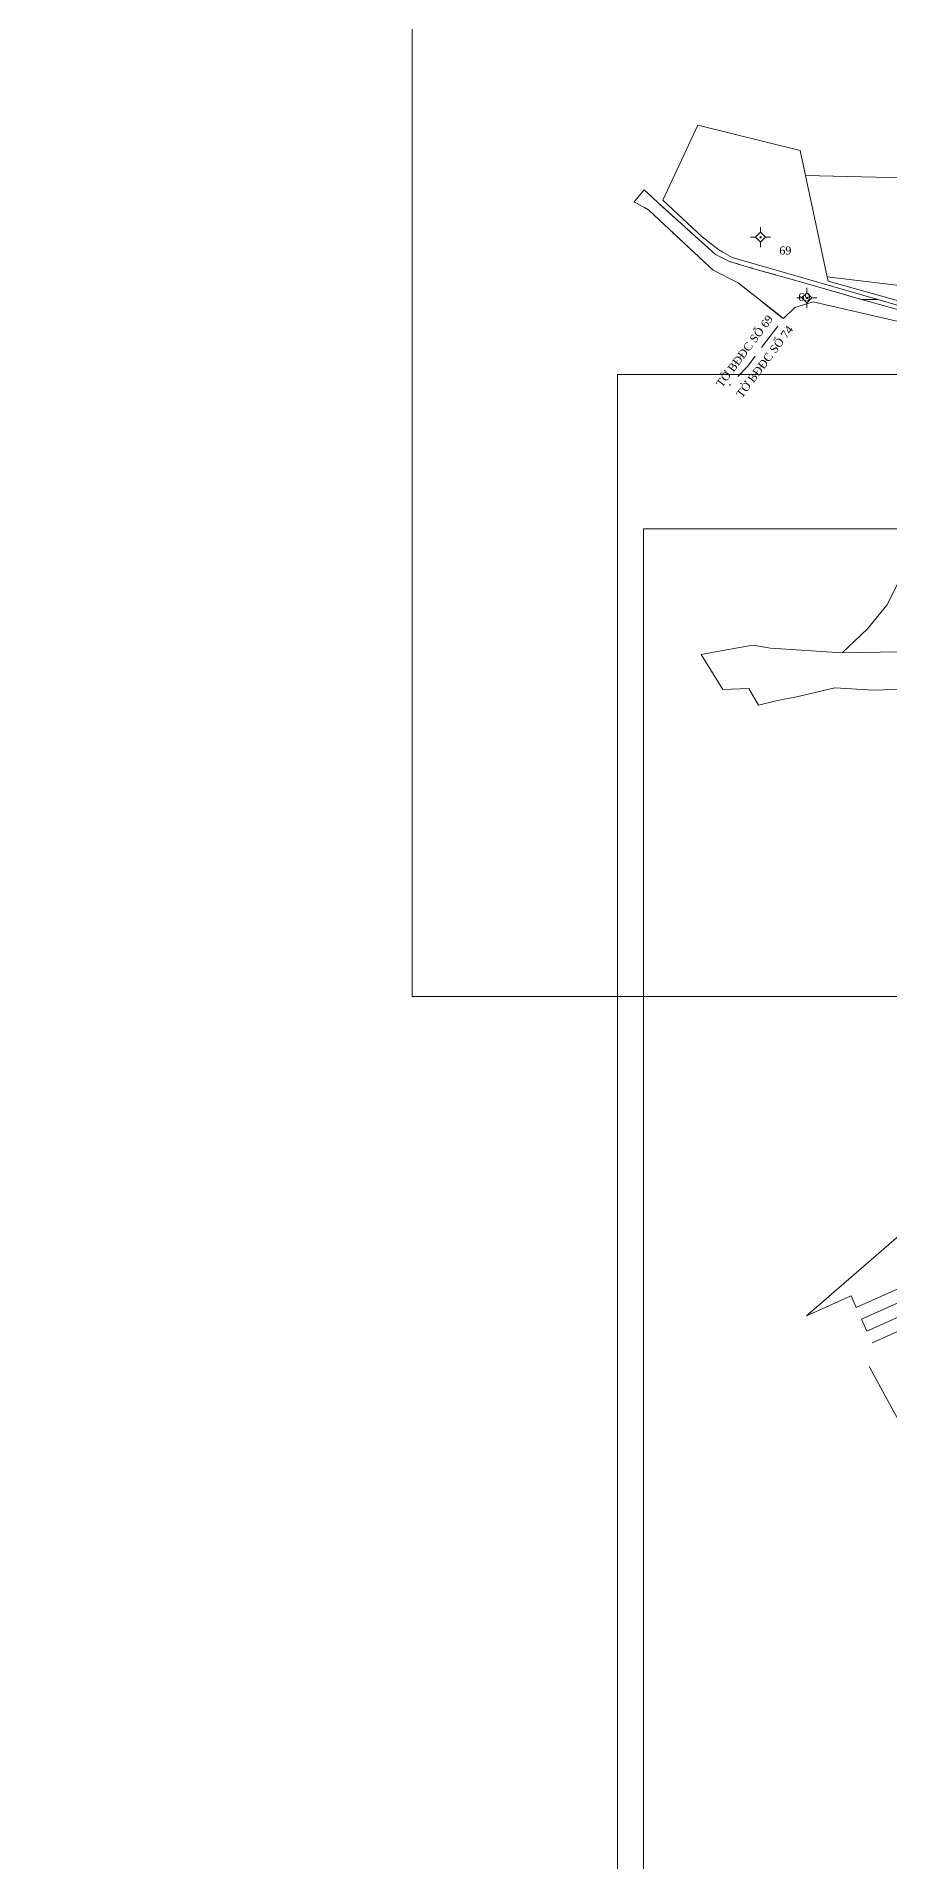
# Model space of a CAD drawing. Header units: metres. Extents: x 548334 to 554281, y 1836929 to 1842487.
# Drawn here: x 551414.2 to 551520.8, y 1839304.8 to 1839532.8 of the extents above; entities that cross this region are included whole.
import ezdxf

# ---------------------------------------------------------------- set-up
doc = ezdxf.new("R2010")
doc.units = ezdxf.units.M
doc.header["$MEASUREMENT"] = 0
doc.header["$XCLIPFRAME"] = 0
doc.linetypes.add('DGN Style 3', pattern=[4.697227, 3.355162, -1.342065])
for name, color, linetype, lineweight in [('Level 1', 7, 'Continuous', 0), ('Level 10', 7, 'Continuous', 0), ('Level 11', 7, 'Continuous', 0), ('Level 20', 7, 'Continuous', 0), ('Level 27', 7, 'Continuous', 0), ('Level 31', 7, 'Continuous', 0), ('Level 33', 7, 'Continuous', 0), ('Level 34', 7, 'Continuous', 0), ('Level 50', 7, 'Continuous', 0)]:
    doc.layers.add(name, color=color, linetype=linetype, lineweight=lineweight)
doc.styles.add('Style-Times New Roman', font='times.ttf')
picture_1 = doc.add_image_def('image4.tif', size_in_pixel=(20000, 20000))
picture_2 = doc.add_image_def('image55.tif', size_in_pixel=(20000, 20000))
picture_3 = doc.add_image_def('image59.tif', size_in_pixel=(20000, 20000))

# ---------------------------------------------------------------- blocks, each defined once
blk = doc.blocks.new('A$C50875B7A')
at = {"color": 30, "linetype": 'Continuous'}
blk.add_line((0, 0.268416), (0.126166, 0.018452), dxfattribs=at)
at = {"color": 30, "linetype": 'Continuous', "flags": 128}
blk.add_lwpolyline([(0.037257, 0.34995), (0.06249, 0.299957), (0.046868, 0.292072), (0.173034, 0.042108), (0.188656, 0.049993), (0.213889, 0), (0.188063, 0.206516), (0.037257, 0.34995)], close=True, dxfattribs=at)
at = {"color": 30, "flags": 128}
blk.add_lwpolyline([(0.157411, 0.034222), (0.031245, 0.284187), (0.015623, 0.276301), (0.141788, 0.026337), (0.157411, 0.034222)], close=True, dxfattribs=at)
blk = doc.blocks.new('CENTRD')
at = {"layer": 'Level 11', "linetype": 'Continuous', "lineweight": 0}
h = blk.add_hatch(color=1, dxfattribs=at)
edge = h.paths.add_edge_path()
edge.add_arc((-0.0025000001769513, 0), 1.5, 0, 360)
at = {"layer": 'Level 11', "color": 1, "linetype": 'Continuous', "lineweight": 0}
for p, q in [((-6.25, 0), (-12.5, 0)), ((0, 6.25), (-6.25, 0)), ((-6.25, 0), (0, -6.25)), ((0, 12.5), (0, 6.25)), ((6.25, 0), (0, 6.25)), ((0, -6.25), (6.25, 0)), ((12.5, 0), (6.25, 0)), ((0, -6.25), (0, -12.5))]:
    blk.add_line(p, q, dxfattribs=at)

msp = doc.modelspace()

# ---------------------------------------------------------------- linework, layer by layer
at = {"layer": 'Level 10', "color": 7, "linetype": 'Continuous', "lineweight": 0}
msp.add_line((551510.3, 1839515.46), (551513.01, 1839502.82), dxfattribs=at)
at = {"layer": 'Level 10', "color": 7, "linetype": 'Continuous', "lineweight": 0, "flags": 128}
for points in [[(551556.338, 1839500.2791), (551556.45, 1839499.84), (551546.14, 1839494.88), (551544.17, 1839493.97), (551542.97, 1839493.77), (551541.07, 1839494.03), (551532.54, 1839496.3), (551522.93, 1839498.96), (551519.34, 1839500), (551509.98, 1839502.71), (551501.14, 1839505.24), (551500, 1839505.89), (551499.47, 1839506.2), (551497.41, 1839507.81), (551492.5, 1839512.39), (551496.88, 1839521.76), (551509.6502, 1839518.6089), (551510.3, 1839515.46)], [(551510.3, 1839515.46), (551536.6091, 1839514.8685), (551551.22, 1839514.54), (551552.71, 1839514.51), (551552.74, 1839514.39), (551555.1818, 1839504.8137)], [(551521.74, 1839497.29), (551511.28, 1839499.68), (551509, 1839498.99), (551507.55, 1839497.6), (551501.91, 1839502.08), (551498.8, 1839503.63), (551495.19, 1839506.96), (551490.72, 1839511.18), (551488.91, 1839512.2), (551490.14, 1839513.7), (551491.86, 1839512.09), (551499.07, 1839505.62), (551500, 1839505.14), (551500.83, 1839504.71), (551503.97, 1839503.79), (551509.69, 1839502.18), (551517.33, 1839500), (551522.83, 1839498.43)], [(551513.01, 1839502.82), (551524.81, 1839501.38), (551549.39, 1839500.39), (551555.1818, 1839504.8137)], [(551513.01, 1839502.82), (551513.15, 1839502.27), (551542.91, 1839493.95), (551556.338, 1839500.2791)], [(551526.71, 1839456.04), (551514.91, 1839455.85), (551518.08, 1839458.85), (551520.47, 1839461.8), (551522.76, 1839466.33)]]:
    msp.add_lwpolyline(points, dxfattribs=at)
at = {"layer": 'Level 31', "color": 3, "linetype": 'Continuous', "lineweight": 0}
msp.add_line((551497.29, 1839455.63), (551500, 1839451.23), dxfattribs=at)
at = {"layer": 'Level 31', "color": 3, "linetype": 'Continuous', "lineweight": 0, "flags": 128}
for points in [[(551497.29, 1839455.63), (551500, 1839456.13), (551503.72, 1839456.81), (551505.95, 1839456.42), (551514.91, 1839455.85)], [(551500, 1839451.23), (551503.24, 1839451.37), (551504.46, 1839449.31), (551506.65, 1839449.83), (551509.41, 1839450.39), (551513.98, 1839451.46), (551518.81, 1839451.17), (551540.84, 1839451.9)]]:
    msp.add_lwpolyline(points, dxfattribs=at)
at = {"layer": 'Level 33', "color": 7, "linetype": 'Continuous', "lineweight": 0, "flags": 128}
for points in [[(551461.189874, 1839795.142617), (551725.816874, 1839795.142617), (551725.816874, 1839412.903617), (551461.189874, 1839412.903617), (551461.189874, 1839795.142617)], [(551490.081831, 1839471.320331), (551754.708831, 1839471.320331), (551754.708831, 1839089.081331), (551490.081831, 1839089.081331), (551490.081831, 1839471.320331)]]:
    msp.add_lwpolyline(points, close=True, dxfattribs=at)
at = {"layer": 'Level 34', "color": 2, "linetype": 'DGN Style 3', "flags": 128}
msp.add_lwpolyline([(551719.93, 1839497.48), (551719.93, 1839497.48), (551717.68, 1839497.05), (551707.74, 1839496.71), (551707.33, 1839498.06), (551704.82, 1839501.8), (551704.66, 1839502.58), (551696.84, 1839502.52), (551692.56, 1839500.54), (551691.22, 1839500), (551662.98, 1839500), (551661.54, 1839499.45), (551656.71, 1839498.98), (551656.66, 1839500), (551655.16, 1839500), (551655.22, 1839498.76), (551646.59, 1839497.03), (551631.59, 1839496.61), (551630.46, 1839496.73), (551629.74, 1839500), (551628.1, 1839500), (551624.93, 1839499.77), (551619.04, 1839499.59), (551618.99, 1839500), (551618.696452, 1839500), (551618.7, 1839500), (551618.27, 1839500), (551617.88, 1839500), (551617.57, 1839500), (551617.64, 1839499.52), (551608.61, 1839498.85), (551608.6, 1839498.92), (551608.19, 1839500), (551607.17, 1839500), (551605.81, 1839503.45), (551603.2, 1839502.12), (551598.87, 1839500.44), (551598.14, 1839500), (551596.21, 1839500), (551592.622, 1839497.83), (551587.521, 1839495.322), (551584.7, 1839500), (551583.53, 1839500), (551581.71, 1839503), (551577.73, 1839509.65), (551569.23, 1839503.2), (551568, 1839502.06), (551566.66, 1839500.99), (551567.07, 1839500), (551558.76, 1839500), (551557.21, 1839500), (551556.45, 1839499.84), (551546.14, 1839494.88), (551544.17, 1839493.97), (551542.97, 1839493.77), (551541.07, 1839494.03), (551532.54, 1839496.3), (551531.07, 1839496.71), (551530.62, 1839497.16), (551530.36, 1839496.9), (551522.93, 1839498.96), (551519.34, 1839500), (551517.33, 1839500), (551509.69, 1839502.18), (551503.97, 1839503.79), (551500.83, 1839504.71), (551500, 1839505.14), (551499.07, 1839505.62), (551491.86, 1839512.09), (551490.14, 1839513.7), (551488.91, 1839512.2), (551490.72, 1839511.18), (551495.19, 1839506.96), (551498.8, 1839503.63), (551501.91, 1839502.08), (551507.55, 1839497.6), (551503.1, 1839491.65), (551500.8, 1839489.25)], dxfattribs=at)
at = {"layer": 'Level 50', "color": 7, "linetype": 'Continuous', "flags": 128}
msp.add_lwpolyline([(551615.39, 1839181.76), (551608.83, 1839189.69), (551612.87, 1839194.81), (551606.72, 1839205.92), (551600.98, 1839216.86), (551579.77, 1839255.14), (551559.93, 1839289.66), (551538.87, 1839328.94), (551518.25, 1839366.66)], dxfattribs=at)

# ---------------------------------------------------------------- block references
at = {"layer": 'Level 11', "color": 1, "linetype": 'Continuous', "lineweight": 0, "xscale": 0.1, "yscale": 0.1, "zscale": 0.1}
for p in [(551504.71, 1839507.76), (551510.49, 1839500.18)]:
    msp.add_blockref('CENTRD', p, dxfattribs=at)
at = {"layer": 'Level 27', "extrusion": (0.2174645642910958, -0.4852404741962479, 0.8469066332716284), "xscale": 108.571429, "yscale": 108.571429, "zscale": 108.571429, "rotation": 63.218292}
msp.add_blockref('A$C50875B7A', (1255554.731478, 1230514.455309, -772594.910602), dxfattribs=at)

# ---------------------------------------------------------------- texts
at = {"layer": 'Level 20', "color": 7, "linetype": 'Continuous', "lineweight": 0, "char_height": 1, "attachment_point": 5, "line_spacing_factor": 0.6, "style": 'Style-Times New Roman'}
for insert in [(551507.796074, 1839506.097738), (551510.171406, 1839500.287201)]:
    msp.add_mtext('69', dxfattribs=dict(at, insert=insert))
at = {"layer": 'Level 31', "color": 3, "linetype": 'Continuous', "lineweight": 0, "style": 'Style-Times New Roman'}
for s, p in [('TỜ BĐĐC SỐ 69', (551499.875742, 1839488.912335)), ('TỜ BĐĐC SỐ 74', (551502.381416, 1839487.594516))]:
    msp.add_text(s, height=1, rotation=53.207216, dxfattribs=at).set_placement(p)

# ---------------------------------------------------------------- pictures from other files: only their frames are drawn
at = {"layer": 'Level 1', "color": 7, "linetype": 'Continuous', "lineweight": 0}
image = msp.add_image(picture_3, insert=(550971.295944, 1839166.800817), size_in_units=(795.628000000026, 795.628000000026), dxfattribs=at)
image.set_boundary_path([(-0.5, -0.5), (-0.5, 19999.5), (19999.5, 19999.5), (19999.5, -0.5), (-0.5, -0.5)])
image = msp.add_image(picture_1, insert=(551227.400399, 1839164.071738), size_in_units=(634.464000000036, 634.46399999992), dxfattribs=at)
image.set_boundary_path([(-0.5, -0.5), (-0.5, 19999.5), (19999.5, 19999.5), (19999.5, -0.5), (-0.5, -0.5)])
image = msp.add_image(picture_2, insert=(551486.844058, 1838790.083426), size_in_units=(700.538000000058, 700.537999999942), dxfattribs=at)
image.set_boundary_path([(-0.5, -0.5), (-0.5, 19999.5), (19999.5, 19999.5), (19999.5, -0.5), (-0.5, -0.5)])

doc.saveas('drawing.dxf')
